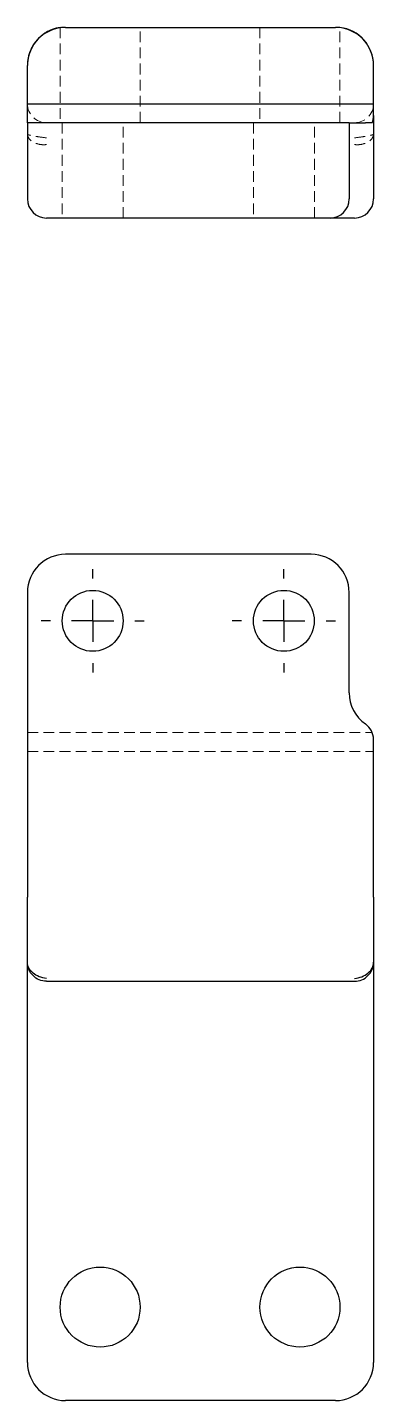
# Model space of a CAD drawing. Header units: millimetres. Extents: x 63 to 234, y 7 to 169.
# Drawn here: x 62.5 to 103.5, y 7 to 169.3 of the extents above.
import ezdxf

# ---------------------------------------------------------------- set-up
doc = ezdxf.new("R2010")
doc.units = ezdxf.units.MM
doc.linetypes.add('HIDDEN', pattern=[1.905, 1.27, -0.635])
doc.layers.add('10', color=7, linetype='Continuous')

# ---------------------------------------------------------------- blocks, each defined once
blk = doc.blocks.new('SW_CENTERMARKSYMBOL_0')
at = {"layer": '10', "color": 0}
for p, q in [((0, 5), (0, 6.1)), ((0, 0), (0, 2.5)), ((-5, 0), (-6.1, 0)), ((0, 0), (-2.5, 0)), ((0, 0), (0, -2.5)), ((0, 0), (2.5, 0)), ((5, 0), (6.1, 0)), ((0, -5), (0, -6.1))]:
    blk.add_line(p, q, dxfattribs=at)
blk = doc.blocks.new('SW_CENTERMARKSYMBOL_1')
at = {"layer": '10', "color": 0}
for p, q in [((0, 5), (0, 6.1)), ((0, 0), (0, 2.5)), ((-5, 0), (-6.1, 0)), ((0, 0), (-2.5, 0)), ((0, 0), (0, -2.5)), ((0, 0), (2.5, 0)), ((5, 0), (6.1, 0)), ((0, -5), (0, -6.1))]:
    blk.add_line(p, q, dxfattribs=at)

msp = doc.modelspace()

# ---------------------------------------------------------------- linework, layer by layer
at = {"color": 7, "linetype": 'HIDDEN', "lineweight": 18}
for p, q in [((66.4, 169.26), (66.4, 158)), ((75.86, 158), (75.86, 169.26)), ((90.03, 169.26), (90.03, 158)), ((99.49, 158), (99.49, 169.26)), ((66.65, 158), (66.65, 146.74)), ((73.86, 146.74), (73.86, 158)), ((89.26, 158), (89.26, 146.74)), ((96.47, 146.74), (96.47, 158)), ((62.53, 85.96), (103.3, 85.96)), ((62.53, 83.71), (103.47, 83.71))]:
    msp.add_line(p, q, dxfattribs=at)
at = {"color": 7, "linetype": 'Continuous', "lineweight": 25}
for p, q in [((67.03, 169.26), (98.97, 169.26)), ((62.53, 160.25), (62.53, 164.76)), ((103.47, 160.25), (103.47, 164.76)), ((62.53, 160.25), (103.47, 160.25)), ((62.53, 158), (62.53, 160.25)), ((103.47, 158.85), (103.47, 160.25)), ((62.53, 158), (62.53, 148.99)), ((67.03, 158), (62.53, 158)), ((96.09, 158), (67.03, 158)), ((100.59, 158), (96.09, 158)), ((100.59, 158), (100.59, 148.99)), ((100.59, 158), (102.51, 158)), ((103.3, 158), (102.51, 158)), ((103.47, 158.85), (103.47, 148.99)), ((67.03, 146.74), (64.78, 146.74)), ((96.09, 146.74), (67.03, 146.74)), ((98.34, 146.74), (96.09, 146.74)), ((101.22, 146.74), (98.34, 146.74)), ((96.09, 107), (67.03, 107)), ((62.53, 102.5), (62.53, 66.49)), ((100.59, 90.64), (100.59, 102.5)), ((103.47, 66.49), (103.47, 85.11)), ((62.53, 58.8), (62.53, 66.49)), ((103.47, 66.49), (103.47, 58.8)), ((62.53, 55.42), (62.53, 58.8)), ((103.47, 58.8), (103.47, 55.42)), ((62.53, 11.5), (62.53, 55.42)), ((64.78, 56.55), (101.22, 56.55)), ((103.47, 55.42), (103.47, 11.5)), ((98.97, 7), (67.03, 7))]:
    msp.add_line(p, q, dxfattribs=at)
for centre, radius in [((70.25, 99.14), 3.6), ((92.86, 99.14), 3.6), ((71.13, 18.04), 4.73), ((94.76, 18.04), 4.73)]:
    msp.add_circle(centre, radius, dxfattribs=at)
for centre, radius, start, end in [((67.03, 164.76), 4.5, 90, 180), ((98.97, 164.76), 4.5, 0, 90), ((98.97, 164.79), 4.5, 0, 83.3964), ((101.22, 158.85), 2.25, 337.6663, 0), ((64.78, 148.99), 2.25, 180, 270), ((98.34, 148.99), 2.25, 270, 0), ((101.22, 148.99), 2.25, 270, 0), ((67.03, 102.5), 4.5, 90, 180), ((96.09, 102.5), 4.5, 0, 90), ((105.09, 90.64), 4.5, 180, 235.017), ((101.22, 85.11), 2.25, 0, 55.017), ((67.03, 11.5), 4.5, 180, 270), ((98.97, 11.5), 4.5, 270, 0)]:
    msp.add_arc(centre, radius, start, end, dxfattribs=at)
at = {"color": 7, "linetype": 'HIDDEN', "lineweight": 18}
for centre, start, end in [((64.78, 160.25), 180, 270), ((101.22, 160.25), 270, 0)]:
    msp.add_arc(centre, 2.25, start, end, dxfattribs=at)
at = {"color": 7, "linetype": 'Continuous', "lineweight": 25}
for points, knots in [([(66.4, 169.26), (66.08, 169.2), (65.5, 169.08), (64.77, 168.71), (64.24, 168.35), (63.81, 167.96), (63.39, 167.49), (62.97, 166.8), (62.61, 165.88), (62.55, 165.18), (62.53, 164.8)], [0, 0, 0, 0, 0.150247, 0.277719, 0.377006, 0.450495, 0.544989, 0.671018, 0.825054, 1, 1, 1, 1]), ([(64.78, 56.88), (64.48, 56.91), (64.19, 56.98), (63.65, 57.19), (63.4, 57.34), (62.98, 57.69), (62.81, 57.89), (62.59, 58.33), (62.53, 58.57), (62.53, 58.8)], [0, 0, 0, 0, 0.25, 0.25, 0.5, 0.5, 0.75, 0.75, 1, 1, 1, 1]), ([(64.78, 56.55), (64.48, 56.55), (64.19, 56.61), (63.65, 56.83), (63.4, 57), (62.98, 57.42), (62.81, 57.67), (62.59, 58.21), (62.53, 58.51), (62.53, 58.8)], [0, 0, 0, 0, 0.25, 0.25, 0.5, 0.5, 0.75, 0.75, 1, 1, 1, 1]), ([(101.22, 56.88), (101.52, 56.91), (101.81, 56.98), (102.35, 57.19), (102.6, 57.34), (103.02, 57.69), (103.19, 57.89), (103.41, 58.33), (103.47, 58.57), (103.47, 58.8)], [0, 0, 0, 0, 0.25, 0.25, 0.5, 0.5, 0.75, 0.75, 1, 1, 1, 1]), ([(101.22, 56.55), (101.52, 56.55), (101.81, 56.61), (102.35, 56.83), (102.6, 57), (103.02, 57.42), (103.19, 57.67), (103.41, 58.21), (103.47, 58.51), (103.47, 58.8)], [0, 0, 0, 0, 0.25, 0.25, 0.5, 0.5, 0.75, 0.75, 1, 1, 1, 1])]:
    msp.add_open_spline(points, degree=3, knots=knots, dxfattribs=at)
at = {"color": 7, "linetype": 'HIDDEN', "lineweight": 18}
for points in [[(64.78, 155.42), (64.48, 155.39), (64.19, 155.4), (63.65, 155.51), (63.4, 155.6), (62.98, 155.84), (62.81, 155.99), (62.59, 156.32), (62.53, 156.5), (62.53, 156.68)], [(64.78, 156.21), (64.48, 156.25), (64.19, 156.29), (63.65, 156.37), (63.4, 156.41), (62.98, 156.49), (62.81, 156.52), (62.59, 156.6), (62.53, 156.64), (62.53, 156.68)], [(101.22, 155.42), (101.52, 155.39), (101.81, 155.4), (102.35, 155.51), (102.6, 155.6), (103.02, 155.84), (103.19, 155.99), (103.41, 156.32), (103.47, 156.5), (103.47, 156.68)], [(101.22, 156.21), (101.52, 156.25), (101.81, 156.29), (102.35, 156.37), (102.6, 156.41), (103.02, 156.49), (103.19, 156.52), (103.41, 156.6), (103.47, 156.64), (103.47, 156.68)]]:
    msp.add_open_spline(points, degree=3, knots=[0, 0, 0, 0, 0.25, 0.25, 0.5, 0.5, 0.75, 0.75, 1, 1, 1, 1], dxfattribs=at)

# ---------------------------------------------------------------- block references
at = {"layer": '10'}
for name, p in [('SW_CENTERMARKSYMBOL_0', (70.25, 99.14)), ('SW_CENTERMARKSYMBOL_1', (92.86, 99.14))]:
    msp.add_blockref(name, p, dxfattribs=at)

doc.saveas('drawing.dxf')
